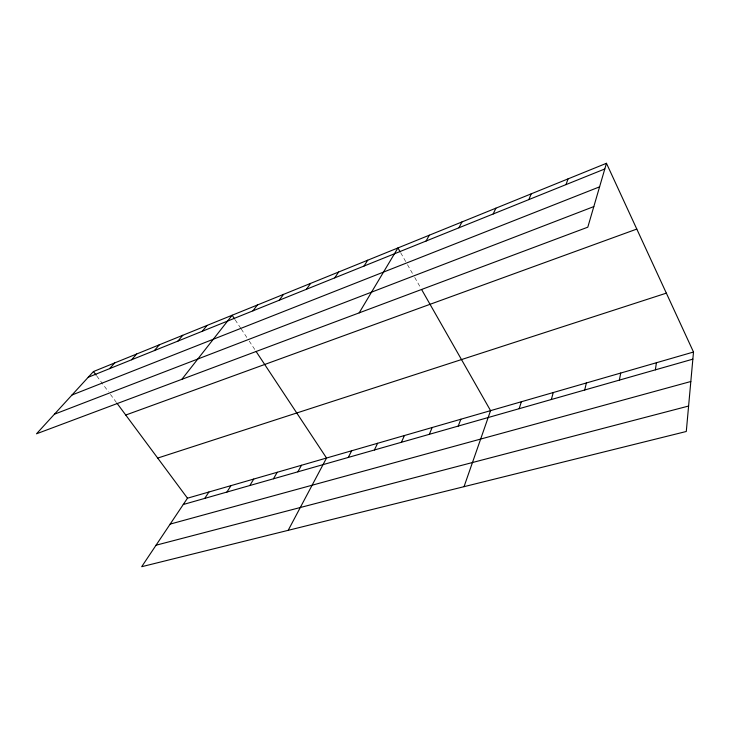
<?xml version="1.0" encoding="UTF-8"?>
<svg xmlns="http://www.w3.org/2000/svg" width="730" height="730" viewBox="0 0 730 730"><rect width="100%" height="100%" fill="white"/><g stroke="black" fill="none" stroke-linecap="round" stroke-linejoin="round"><path stroke-width="0.55" stroke-dasharray="3.65 2.74" d="M96.862 376.114L108.414 391.681M110.44 394.41L116.426 402.486M235.188 319.849L240.681 328.153M241.283 329.075L247.379 338.291M249.222 341.074L255.409 350.437M400.743 252.854L406.902 263.685M407.468 264.671L413.061 274.507M414.731 277.437L420.745 287.994"/><path stroke-width="1.09" d="M693.5 352.024L686.291 431.485L141.675 566.708L187.482 498.198L693.5 352.024L606.457 163.292L93.458 371.543L36.5 433.802L587.805 227.176L606.457 163.292M655.394 369.836L656.398 362.737M619.378 380.111L620.71 373.048M584.721 390.002L586.354 382.976M551.342 399.52L553.258 392.539M519.176 408.7L521.348 401.755M464.034 486.673L490.569 410.643L421.84 289.92M566.015 184.608L568.049 178.877M458.23 426.083L460.858 419.23M528.848 199.6L531.23 193.833M429.331 434.323L432.16 427.515M401.4 442.289L404.429 435.527M493.188 213.972L495.889 208.178M374.408 449.99L377.611 443.274M348.301 457.436L351.659 450.775M458.96 227.778L461.944 221.957M288.186 530.336L326.538 458.029L256.029 351.376M426.074 241.037L429.322 235.197M297.84 471.836L301.49 465.265M273.449 478.789L277.236 472.273M359.169 312.869L397.941 247.935L400.177 251.877M249.833 485.523L253.739 479.062M226.948 492.056L230.972 485.633M364.014 266.058L367.728 260.199M204.774 498.38L208.899 492.011M334.705 277.874L338.62 272.016M306.463 289.262L310.569 283.404M279.225 300.24L283.505 294.391M252.945 310.843L257.38 304.994M181.861 379.326L232.14 315.241L234.585 318.928M202.32 331.256L207.028 325.434M177.938 341.083L182.774 335.28M154.377 350.582L159.322 344.797M131.601 359.762L136.647 354.004M109.564 368.65L114.701 362.91M88.239 377.255L604.796 168.968M72.005 394.994L599.576 186.843M54.431 414.202L593.818 206.59M125.752 415.041L636.797 229.074M157.698 458.075L666.344 293.15M183.257 504.512L692.852 359.151M170.172 524.094L690.826 381.507M156.047 545.21L688.6 406.044M93.458 371.543L96.178 375.202M117.092 403.38L187.482 498.198"/></g></svg>
